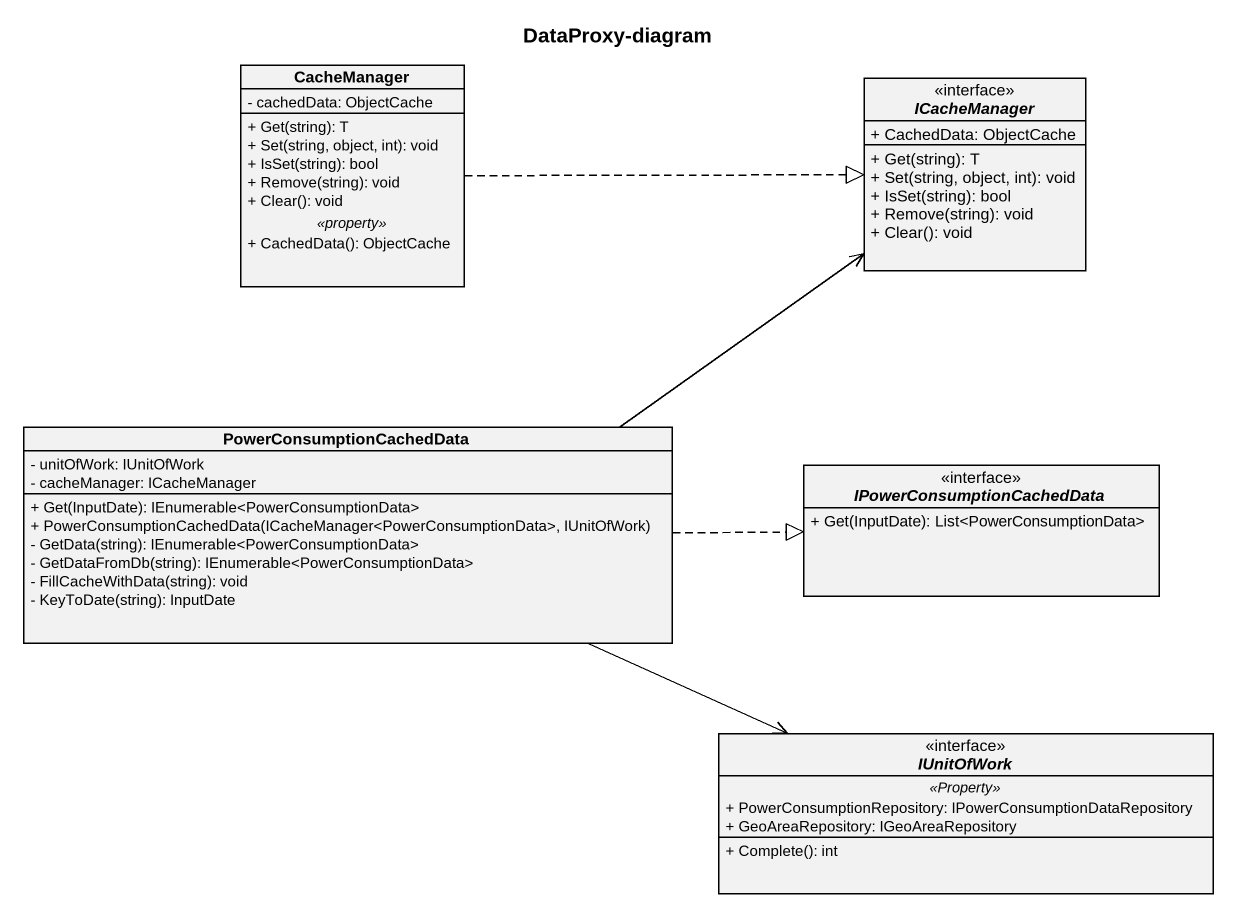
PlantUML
@startuml
title DataProxy-diagram
hide circle
hide empty members
skinparam classAttributeIconSize 0
class CacheManager {
  - cachedData: ObjectCache
  --
  + Get(string): T
  + Set(string, object, int): void
  + IsSet(string): bool
  + Remove(string): void
  + Clear(): void
  .. <<property>> ..
  + CachedData(): ObjectCache
}
interface ICacheManager {
  + CachedData: ObjectCache
  + Get(string): T
  + Set(string, object, int): void
  + IsSet(string): bool
  + Remove(string): void
  + Clear(): void
}
class PowerConsumptionCachedData {
  - unitOfWork: IUnitOfWork
  - cacheManager: ICacheManager
  + Get(InputDate): IEnumerable<PowerConsumptionData>
  + PowerConsumptionCachedData(ICacheManager<PowerConsumptionData>, IUnitOfWork)
  - GetData(string): IEnumerable<PowerConsumptionData>
  - GetDataFromDb(string): IEnumerable<PowerConsumptionData>
  - FillCacheWithData(string): void
  - KeyToDate(string): InputDate
}
interface IPowerConsumptionCachedData {
  + Get(InputDate): List<PowerConsumptionData>
}
interface IUnitOfWork {
  .. <<Property>> ..
  + PowerConsumptionRepository: IPowerConsumptionDataRepository
  + GeoAreaRepository: IGeoAreaRepository
  --
  + Complete(): int
}
CacheManager .right.|> ICacheManager
PowerConsumptionCachedData -right-> ICacheManager
PowerConsumptionCachedData .right.|> IPowerConsumptionCachedData
IUnitOfWork <-left- PowerConsumptionCachedData
@enduml
